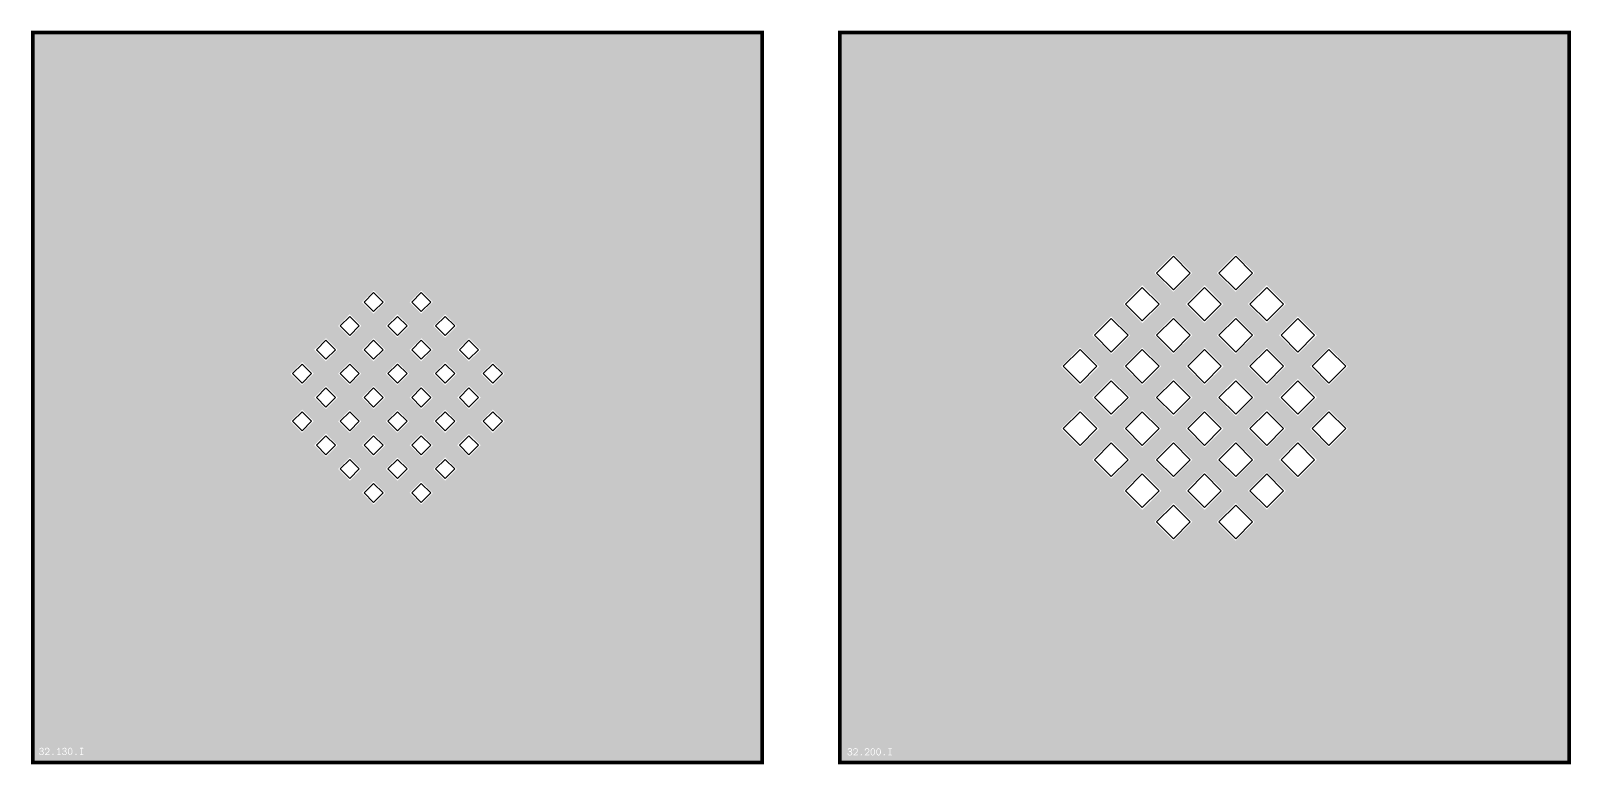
# Model space of a CAD drawing. Extents: x -11195 to 77029, y -42191 to 8336.
# Drawn here: x 10358 to 20863, y -38300 to -33300 of the extents above; entities that cross this region are included whole.
import ezdxf

# ---------------------------------------------------------------- set-up
doc = ezdxf.new("R2010")
doc.units = 13
doc.header["$MEASUREMENT"] = 0
doc.layers.get('0').update_dxf_attribs({"color": 6})
doc.layers.add('L14D0 Au', color=2, linetype='Continuous')
doc.layers.add('L16D0 Col', color=254, linetype='Continuous')

# ---------------------------------------------------------------- blocks, each defined once
blk = doc.blocks.new('32.130.I.RIE')
at = {"layer": 'L14D0 Au'}
h = blk.add_hatch(color=256, dxfattribs=at)
h.paths.add_polyline_path([(257, 95), (256, 95), (251, 93), (248, 89), (246, 84), (245, 78), (245, 75), (245, 69), (247, 63), (249, 58), (249, 58), (253, 54), (256, 53), (260, 55), (263, 60), (265, 65), (266, 71), (266, 75), (266, 82), (264, 87), (262, 91), (262, 92)], flags=0)
h.paths.add_polyline_path([(93, 99), (98, 100), (103, 99), (108, 97), (111, 94), (114, 89), (115, 84), (114, 79), (112, 74), (108, 69), (106, 67), (91, 55), (110, 55), (111, 58), (112, 58), (115, 55), (115, 53), (113, 50), (86, 50), (83, 52), (84, 54), (101, 69), (106, 74), (108, 79), (109, 82), (110, 84), (108, 89), (104, 93), (104, 94), (99, 95), (97, 95), (92, 94), (90, 90), (89, 88), (89, 86), (87, 83), (86, 82), (83, 84), (83, 86), (84, 91), (88, 96)], flags=16)
h.paths.add_polyline_path([(213, 99), (217, 100), (222, 99), (227, 96), (228, 95), (230, 90), (231, 88), (229, 83), (226, 78), (226, 78), (224, 77), (229, 73), (232, 69), (232, 66), (233, 64), (232, 58), (228, 54), (228, 53), (223, 50), (218, 49), (217, 49), (211, 50), (206, 52), (203, 54), (200, 59), (200, 61), (203, 64), (203, 64), (206, 62), (206, 61), (206, 59), (206, 59), (208, 56), (213, 54), (217, 53), (222, 55), (226, 58), (226, 58), (228, 64), (228, 64), (226, 69), (224, 71), (220, 74), (216, 74), (213, 74), (210, 75), (210, 76), (212, 79), (212, 79), (216, 79), (221, 80), (225, 84), (225, 85), (226, 88), (223, 93), (222, 94), (217, 95), (211, 94), (208, 92), (208, 90), (208, 90), (206, 87), (205, 86), (202, 89), (202, 90), (204, 95), (208, 98)], flags=16)
h.paths.add_polyline_path([(260, 99), (265, 95), (266, 93), (269, 88), (270, 83), (271, 77), (271, 74), (271, 68), (270, 62), (267, 57), (266, 55), (261, 51), (257, 49), (256, 49), (251, 50), (247, 53), (245, 56), (242, 61), (241, 66), (240, 72), (240, 74), (240, 81), (242, 86), (244, 91), (246, 94), (250, 98), (255, 100), (256, 100)], flags=16)
h.paths.add_polyline_path([(324, 99), (344, 99), (347, 96), (344, 94), (336, 94), (336, 55), (344, 55), (347, 52), (344, 50), (324, 50), (321, 52), (324, 55), (332, 55), (332, 94), (324, 94), (321, 96)], flags=16)
h.paths.add_polyline_path([(299, 54), (297, 50), (295, 50), (291, 52), (290, 54), (293, 59), (295, 59), (299, 57)], flags=16)
h.paths.add_polyline_path([(176, 98), (179, 100), (181, 96), (181, 55), (188, 55), (191, 52), (188, 50), (169, 50), (166, 52), (169, 55), (176, 55), (176, 89), (176, 89), (171, 86), (168, 85), (166, 88), (168, 90), (172, 92), (176, 97)], flags=16)
h.paths.add_polyline_path([(142, 54), (140, 50), (138, 50), (134, 52), (134, 54), (136, 59), (138, 59), (142, 57)], flags=16)
h.paths.add_polyline_path([(57, 99), (60, 100), (66, 99), (70, 96), (72, 95), (74, 90), (74, 88), (73, 83), (70, 78), (69, 78), (67, 77), (72, 73), (75, 69), (76, 66), (76, 64), (75, 58), (72, 54), (71, 53), (66, 50), (61, 49), (60, 49), (54, 50), (49, 52), (46, 54), (44, 59), (43, 61), (46, 64), (46, 64), (49, 62), (50, 61), (49, 59), (49, 59), (51, 56), (56, 54), (60, 53), (65, 55), (69, 58), (69, 58), (71, 64), (71, 64), (70, 69), (67, 71), (63, 74), (60, 74), (56, 74), (53, 75), (53, 76), (55, 79), (56, 79), (59, 79), (65, 80), (68, 84), (69, 85), (69, 88), (67, 93), (65, 94), (60, 95), (54, 94), (51, 92), (52, 90), (52, 90), (50, 87), (49, 86), (46, 89), (45, 90), (47, 95), (52, 98)], flags=16)
h.paths.add_polyline_path([(3217, 2325), (3138, 2246), (3059, 2325), (3138, 2404)], flags=16)
h.paths.add_polyline_path([(2892, 2000), (2813, 1920), (2734, 2000), (2813, 2079)], flags=16)
h.paths.add_polyline_path([(3217, 2650), (3138, 2571), (3059, 2650), (3138, 2729)], flags=16)
h.paths.add_polyline_path([(2892, 2325), (2813, 2246), (2734, 2325), (2813, 2404)], flags=16)
h.paths.add_polyline_path([(2567, 2000), (2487, 1920), (2408, 2000), (2487, 2079)], flags=16)
h.paths.add_polyline_path([(3055, 2813), (2975, 2734), (2896, 2813), (2975, 2892)], flags=16)
h.paths.add_polyline_path([(2729, 2487), (2650, 2408), (2571, 2487), (2650, 2567)], flags=16)
h.paths.add_polyline_path([(2404, 2162), (2325, 2083), (2246, 2162), (2325, 2241)], flags=16)
h.paths.add_polyline_path([(2892, 2975), (2813, 2896), (2734, 2975), (2813, 3055)], flags=16)
h.paths.add_polyline_path([(2567, 2650), (2487, 2571), (2408, 2650), (2487, 2729)], flags=16)
h.paths.add_polyline_path([(2241, 2325), (2162, 2246), (2083, 2325), (2162, 2404)], flags=16)
h.paths.add_polyline_path([(2729, 3138), (2650, 3059), (2571, 3138), (2650, 3217)], flags=16)
h.paths.add_polyline_path([(2404, 2813), (2325, 2734), (2246, 2813), (2325, 2892)], flags=16)
h.paths.add_polyline_path([(2079, 2487), (2000, 2408), (1920, 2487), (2000, 2567)], flags=16)
h.paths.add_polyline_path([(2404, 3138), (2325, 3059), (2246, 3138), (2325, 3217)], flags=16)
h.paths.add_polyline_path([(2079, 2813), (2000, 2734), (1920, 2813), (2000, 2892)], flags=16)
h.paths.add_polyline_path([(1916, 2650), (1837, 2571), (1758, 2650), (1837, 2729)], flags=16)
h.paths.add_polyline_path([(2241, 2975), (2162, 2896), (2083, 2975), (2162, 3055)], flags=16)
h.paths.add_polyline_path([(1916, 2325), (1837, 2246), (1758, 2325), (1837, 2404)], flags=16)
h.paths.add_polyline_path([(2241, 2650), (2162, 2571), (2083, 2650), (2162, 2729)], flags=16)
h.paths.add_polyline_path([(2567, 2975), (2487, 2896), (2408, 2975), (2487, 3055)], flags=16)
h.paths.add_polyline_path([(2079, 2162), (2000, 2083), (1920, 2162), (2000, 2241)], flags=16)
h.paths.add_polyline_path([(2404, 2487), (2325, 2408), (2246, 2487), (2325, 2567)], flags=16)
h.paths.add_polyline_path([(2729, 2813), (2650, 2734), (2571, 2813), (2650, 2892)], flags=16)
h.paths.add_polyline_path([(2241, 2000), (2162, 1920), (2083, 2000), (2162, 2079)], flags=16)
h.paths.add_polyline_path([(2567, 2325), (2487, 2246), (2408, 2325), (2487, 2404)], flags=16)
h.paths.add_polyline_path([(2892, 2650), (2813, 2571), (2734, 2650), (2813, 2729)], flags=16)
h.paths.add_polyline_path([(2404, 1837), (2325, 1758), (2246, 1837), (2325, 1916)], flags=16)
h.paths.add_polyline_path([(2729, 2162), (2650, 2083), (2571, 2162), (2650, 2241)], flags=16)
h.paths.add_polyline_path([(3055, 2487), (2975, 2408), (2896, 2487), (2975, 2567)], flags=16)
h.paths.add_polyline_path([(2729, 1837), (2650, 1758), (2571, 1837), (2650, 1916)], flags=16)
h.paths.add_polyline_path([(3055, 2162), (2975, 2083), (2896, 2162), (2975, 2241)], flags=16)
h.paths.add_polyline_path([(10, 4965), (10, 10), (4965, 10), (4965, 4965)])
at = {"layer": 'L16D0 Col', "const_width": 25}
blk.add_lwpolyline([(4975, 0), (0, 0), (0, 4975), (4975, 4975)], close=True, dxfattribs=at)
at = {"layer": 'L16D0 Col'}
for points in [[(2260, 3138), (2325, 3073), (2390, 3138), (2325, 3203)], [(2585, 3138), (2650, 3073), (2715, 3138), (2650, 3203)], [(2097, 2975), (2162, 2910), (2227, 2975), (2162, 3040)], [(2422, 2975), (2487, 2910), (2553, 2975), (2487, 3040)], [(2748, 2975), (2813, 2910), (2878, 2975), (2813, 3040)], [(1935, 2813), (2000, 2748), (2065, 2813), (2000, 2878)], [(2260, 2813), (2325, 2748), (2390, 2813), (2325, 2878)], [(2585, 2813), (2650, 2748), (2715, 2813), (2650, 2878)], [(2910, 2813), (2975, 2748), (3040, 2813), (2975, 2878)], [(1772, 2650), (1837, 2585), (1902, 2650), (1837, 2715)], [(2097, 2650), (2162, 2585), (2227, 2650), (2162, 2715)], [(2422, 2650), (2487, 2585), (2553, 2650), (2487, 2715)], [(2748, 2650), (2813, 2585), (2878, 2650), (2813, 2715)], [(3073, 2650), (3138, 2585), (3203, 2650), (3138, 2715)], [(1935, 2487), (2000, 2422), (2065, 2487), (2000, 2553)], [(2260, 2487), (2325, 2422), (2390, 2487), (2325, 2553)], [(2585, 2487), (2650, 2422), (2715, 2487), (2650, 2553)], [(2910, 2487), (2975, 2422), (3040, 2487), (2975, 2553)], [(1772, 2325), (1837, 2260), (1902, 2325), (1837, 2390)], [(2097, 2325), (2162, 2260), (2227, 2325), (2162, 2390)], [(2422, 2325), (2487, 2260), (2553, 2325), (2487, 2390)], [(2748, 2325), (2813, 2260), (2878, 2325), (2813, 2390)], [(3073, 2325), (3138, 2260), (3203, 2325), (3138, 2390)], [(1935, 2162), (2000, 2097), (2065, 2162), (2000, 2227)], [(2260, 2162), (2325, 2097), (2390, 2162), (2325, 2227)], [(2585, 2162), (2650, 2097), (2715, 2162), (2650, 2227)], [(2910, 2162), (2975, 2097), (3040, 2162), (2975, 2227)], [(2097, 2000), (2162, 1935), (2227, 2000), (2162, 2065)], [(2422, 2000), (2487, 1935), (2553, 2000), (2487, 2065)], [(2748, 2000), (2813, 1935), (2878, 2000), (2813, 2065)], [(2260, 1837), (2325, 1772), (2390, 1837), (2325, 1902)], [(2585, 1837), (2650, 1772), (2715, 1837), (2650, 1902)]]:
    blk.add_lwpolyline(points, close=True, dxfattribs=at)
blk = doc.blocks.new('32.200.I.RIE')
at = {"layer": 'L14D0 Au'}
h = blk.add_hatch(color=256, dxfattribs=at)
h.paths.add_polyline_path([(227, 92), (225, 92), (221, 91), (218, 86), (216, 81), (215, 76), (214, 72), (215, 66), (216, 60), (218, 56), (219, 55), (223, 51), (225, 51), (230, 52), (233, 57), (235, 63), (236, 68), (236, 72), (236, 79), (234, 84), (232, 89), (231, 89)], flags=0)
h.paths.add_polyline_path([(266, 92), (264, 92), (260, 91), (257, 86), (255, 81), (254, 76), (254, 72), (254, 66), (255, 60), (258, 56), (258, 55), (262, 51), (264, 51), (269, 52), (272, 57), (274, 63), (275, 68), (275, 72), (275, 79), (273, 84), (271, 89), (271, 89)], flags=0)
h.paths.add_polyline_path([(1768, 2700), (1639, 2571), (1510, 2700), (1639, 2828)], flags=16)
h.paths.add_polyline_path([(2192, 3124), (2063, 2995), (1935, 3124), (2063, 3253)], flags=16)
h.paths.add_polyline_path([(1768, 2275), (1639, 2147), (1510, 2275), (1639, 2404)], flags=16)
h.paths.add_polyline_path([(2192, 2700), (2063, 2571), (1935, 2700), (2063, 2828)], flags=16)
h.paths.add_polyline_path([(2616, 3124), (2488, 2995), (2359, 3124), (2488, 3253)], flags=16)
h.paths.add_polyline_path([(1980, 2063), (1851, 1935), (1722, 2063), (1851, 2192)], flags=16)
h.paths.add_polyline_path([(2404, 2488), (2275, 2359), (2147, 2488), (2275, 2616)], flags=16)
h.paths.add_polyline_path([(2828, 2912), (2700, 2783), (2571, 2912), (2700, 3040)], flags=16)
h.paths.add_polyline_path([(2192, 1851), (2063, 1722), (1935, 1851), (2063, 1980)], flags=16)
h.paths.add_polyline_path([(2616, 2275), (2488, 2147), (2359, 2275), (2488, 2404)], flags=16)
h.paths.add_polyline_path([(3040, 2700), (2912, 2571), (2783, 2700), (2912, 2828)], flags=16)
h.paths.add_polyline_path([(2404, 1639), (2275, 1510), (2147, 1639), (2275, 1768)], flags=16)
h.paths.add_polyline_path([(2828, 2063), (2700, 1935), (2571, 2063), (2700, 2192)], flags=16)
h.paths.add_polyline_path([(3253, 2488), (3124, 2359), (2995, 2488), (3124, 2616)], flags=16)
h.paths.add_polyline_path([(2828, 1639), (2700, 1510), (2571, 1639), (2700, 1768)], flags=16)
h.paths.add_polyline_path([(3253, 2063), (3124, 1935), (2995, 2063), (3124, 2192)], flags=16)
h.paths.add_polyline_path([(3465, 2275), (3336, 2147), (3207, 2275), (3336, 2404)], flags=16)
h.paths.add_polyline_path([(3040, 1851), (2912, 1722), (2783, 1851), (2912, 1980)], flags=16)
h.paths.add_polyline_path([(3465, 2700), (3336, 2571), (3207, 2700), (3336, 2828)], flags=16)
h.paths.add_polyline_path([(3040, 2275), (2912, 2147), (2783, 2275), (2912, 2404)], flags=16)
h.paths.add_polyline_path([(2616, 1851), (2488, 1722), (2359, 1851), (2488, 1980)], flags=16)
h.paths.add_polyline_path([(3253, 2912), (3124, 2783), (2995, 2912), (3124, 3040)], flags=16)
h.paths.add_polyline_path([(2828, 2488), (2700, 2359), (2571, 2488), (2700, 2616)], flags=16)
h.paths.add_polyline_path([(2404, 2063), (2275, 1935), (2147, 2063), (2275, 2192)], flags=16)
h.paths.add_polyline_path([(3040, 3124), (2912, 2995), (2783, 3124), (2912, 3253)], flags=16)
h.paths.add_polyline_path([(2616, 2700), (2488, 2571), (2359, 2700), (2488, 2828)], flags=16)
h.paths.add_polyline_path([(2192, 2275), (2063, 2147), (1935, 2275), (2063, 2404)], flags=16)
h.paths.add_polyline_path([(2828, 3336), (2700, 3207), (2571, 3336), (2700, 3465)], flags=16)
h.paths.add_polyline_path([(2404, 2912), (2275, 2783), (2147, 2912), (2275, 3040)], flags=16)
h.paths.add_polyline_path([(1980, 2488), (1851, 2359), (1722, 2488), (1851, 2616)], flags=16)
h.paths.add_polyline_path([(2404, 3336), (2275, 3207), (2147, 3336), (2275, 3465)], flags=16)
h.paths.add_polyline_path([(1980, 2912), (1851, 2783), (1722, 2912), (1851, 3040)], flags=16)
h.paths.add_polyline_path([(66, 97), (69, 97), (75, 96), (79, 93), (80, 92), (83, 87), (83, 86), (82, 80), (78, 76), (78, 75), (76, 74), (81, 71), (84, 66), (85, 63), (85, 61), (84, 55), (81, 51), (80, 50), (75, 47), (70, 46), (69, 46), (63, 47), (58, 49), (55, 51), (53, 56), (52, 58), (55, 62), (55, 62), (58, 60), (58, 58), (58, 57), (58, 56), (60, 53), (65, 51), (69, 51), (74, 52), (78, 55), (78, 55), (80, 61), (80, 61), (78, 66), (76, 68), (72, 71), (68, 71), (65, 71), (62, 72), (62, 73), (64, 76), (65, 76), (68, 76), (74, 78), (77, 81), (77, 83), (78, 86), (76, 90), (74, 91), (69, 92), (63, 91), (60, 89), (61, 88), (61, 87), (58, 84), (58, 84), (55, 86), (54, 87), (56, 92), (60, 95)], flags=16)
h.paths.add_polyline_path([(151, 52), (149, 48), (147, 47), (143, 49), (143, 52), (145, 56), (147, 56), (151, 54)], flags=16)
h.paths.add_polyline_path([(308, 52), (306, 48), (304, 47), (300, 49), (299, 52), (302, 56), (304, 56), (307, 54)], flags=16)
h.paths.add_polyline_path([(333, 96), (353, 96), (356, 94), (353, 91), (345, 91), (345, 52), (353, 52), (356, 49), (353, 47), (333, 47), (330, 49), (333, 52), (340, 52), (340, 91), (333, 91), (330, 94)], flags=16)
h.paths.add_polyline_path([(269, 96), (273, 92), (275, 90), (278, 85), (279, 80), (280, 74), (280, 71), (280, 65), (279, 59), (276, 55), (274, 52), (270, 48), (265, 46), (264, 46), (260, 47), (255, 51), (254, 53), (251, 58), (250, 63), (249, 69), (249, 72), (249, 78), (250, 83), (253, 88), (254, 91), (259, 95), (264, 97), (264, 97)], flags=16)
h.paths.add_polyline_path([(230, 96), (234, 92), (236, 90), (239, 85), (240, 80), (241, 74), (241, 71), (241, 65), (239, 59), (237, 55), (235, 52), (231, 48), (226, 46), (225, 46), (221, 47), (216, 51), (214, 53), (212, 58), (210, 63), (210, 69), (210, 72), (210, 78), (211, 83), (213, 88), (215, 91), (220, 95), (224, 97), (225, 97)], flags=16)
h.paths.add_polyline_path([(180, 96), (185, 97), (191, 96), (195, 94), (198, 91), (201, 86), (202, 81), (201, 76), (199, 71), (195, 67), (193, 65), (178, 52), (197, 52), (198, 55), (199, 55), (202, 52), (202, 50), (200, 47), (174, 47), (170, 49), (172, 51), (188, 67), (193, 71), (196, 76), (197, 79), (197, 81), (196, 87), (192, 90), (191, 91), (186, 92), (185, 92), (179, 91), (177, 88), (176, 85), (177, 83), (174, 80), (174, 80), (171, 82), (170, 83), (172, 89), (175, 93)], flags=16)
h.paths.add_polyline_path([(101, 96), (107, 97), (112, 96), (117, 94), (120, 91), (123, 86), (123, 81), (123, 76), (120, 71), (117, 67), (115, 65), (100, 52), (118, 52), (119, 55), (121, 55), (123, 52), (123, 50), (122, 47), (95, 47), (92, 49), (93, 51), (110, 67), (114, 71), (117, 76), (118, 79), (118, 81), (117, 87), (113, 90), (113, 91), (108, 92), (106, 92), (101, 91), (98, 88), (97, 85), (98, 83), (96, 80), (95, 80), (92, 82), (92, 83), (93, 89), (97, 93)], flags=16)
h.paths.add_polyline_path([(10, 4965), (10, 10), (4965, 10), (4965, 4965)])
at = {"layer": 'L16D0 Col', "const_width": 25}
blk.add_lwpolyline([(4975, 0), (0, 0), (0, 4975), (4975, 4975)], close=True, dxfattribs=at)
at = {"layer": 'L16D0 Col'}
for points in [[(2275, 3221), (2390, 3336), (2275, 3451), (2161, 3336)], [(2700, 3221), (2814, 3336), (2700, 3451), (2585, 3336)], [(2063, 3009), (2178, 3124), (2063, 3238), (1949, 3124)], [(2488, 3009), (2602, 3124), (2488, 3238), (2373, 3124)], [(2912, 3009), (3026, 3124), (2912, 3238), (2797, 3124)], [(1851, 2797), (1966, 2912), (1851, 3026), (1737, 2912)], [(2275, 2797), (2390, 2912), (2275, 3026), (2161, 2912)], [(2700, 2797), (2814, 2912), (2700, 3026), (2585, 2912)], [(3124, 2797), (3238, 2912), (3124, 3026), (3009, 2912)], [(1639, 2585), (1754, 2700), (1639, 2814), (1524, 2700)], [(2063, 2585), (2178, 2700), (2063, 2814), (1949, 2700)], [(2488, 2585), (2602, 2700), (2488, 2814), (2373, 2700)], [(2912, 2585), (3026, 2700), (2912, 2814), (2797, 2700)], [(3336, 2585), (3451, 2700), (3336, 2814), (3221, 2700)], [(1851, 2373), (1966, 2488), (1851, 2602), (1737, 2488)], [(2275, 2373), (2390, 2488), (2275, 2602), (2161, 2488)], [(2700, 2373), (2814, 2488), (2700, 2602), (2585, 2488)], [(3124, 2373), (3238, 2488), (3124, 2602), (3009, 2488)], [(1639, 2161), (1754, 2275), (1639, 2390), (1524, 2275)], [(2063, 2161), (2178, 2275), (2063, 2390), (1949, 2275)], [(2488, 2161), (2602, 2275), (2488, 2390), (2373, 2275)], [(2912, 2161), (3026, 2275), (2912, 2390), (2797, 2275)], [(3336, 2161), (3451, 2275), (3336, 2390), (3221, 2275)], [(1851, 1949), (1966, 2063), (1851, 2178), (1737, 2063)], [(2275, 1949), (2390, 2063), (2275, 2178), (2161, 2063)], [(2700, 1949), (2814, 2063), (2700, 2178), (2585, 2063)], [(3124, 1949), (3238, 2063), (3124, 2178), (3009, 2063)], [(2063, 1737), (2178, 1851), (2063, 1966), (1949, 1851)], [(2488, 1737), (2602, 1851), (2488, 1966), (2373, 1851)], [(2912, 1737), (3026, 1851), (2912, 1966), (2797, 1851)], [(2275, 1524), (2390, 1639), (2275, 1754), (2161, 1639)], [(2700, 1524), (2814, 1639), (2700, 1754), (2585, 1639)]]:
    blk.add_lwpolyline(points, close=True, dxfattribs=at)

msp = doc.modelspace()

# ---------------------------------------------------------------- block references
for name, p in [('32.130.I.RIE', (10371, -38287)), ('32.200.I.RIE', (15875, -38287))]:
    msp.add_blockref(name, p)

doc.saveas('drawing.dxf')
